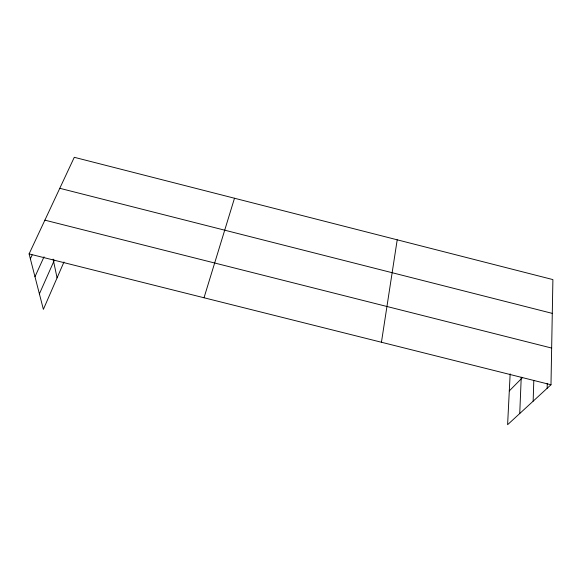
<?xml version="1.0" encoding="UTF-8"?>
<svg xmlns="http://www.w3.org/2000/svg" width="582" height="582" viewBox="0 0 582 582"><rect width="100%" height="100%" fill="white"/><g stroke="black" fill="none" stroke-linecap="round" stroke-linejoin="round"><path stroke-width="0.87" d="M510.152 373.87L507.606 424.693L550.987 384.76L552.9 279.593L74.285 157.307L29.1 253.905L43.381 309.362L63.976 261.987M547.153 388.289L547.262 383.32M533.156 401.173L533.803 380.512M519.741 413.526L521.239 377.223M381.443 342.245L397.208 239.813M204.02 297.758L234.495 198.236M39.394 293.874L54.352 260.161M34.978 276.734L44.028 256.8M30.366 258.815L32.141 255.003M509.294 390.922L522.447 377.609M44.887 220.156L551.656 348.058M29.1 253.905L550.987 384.76M59.786 188.299L552.289 313.378M53.115 259.114L57.072 277.869"/></g></svg>
